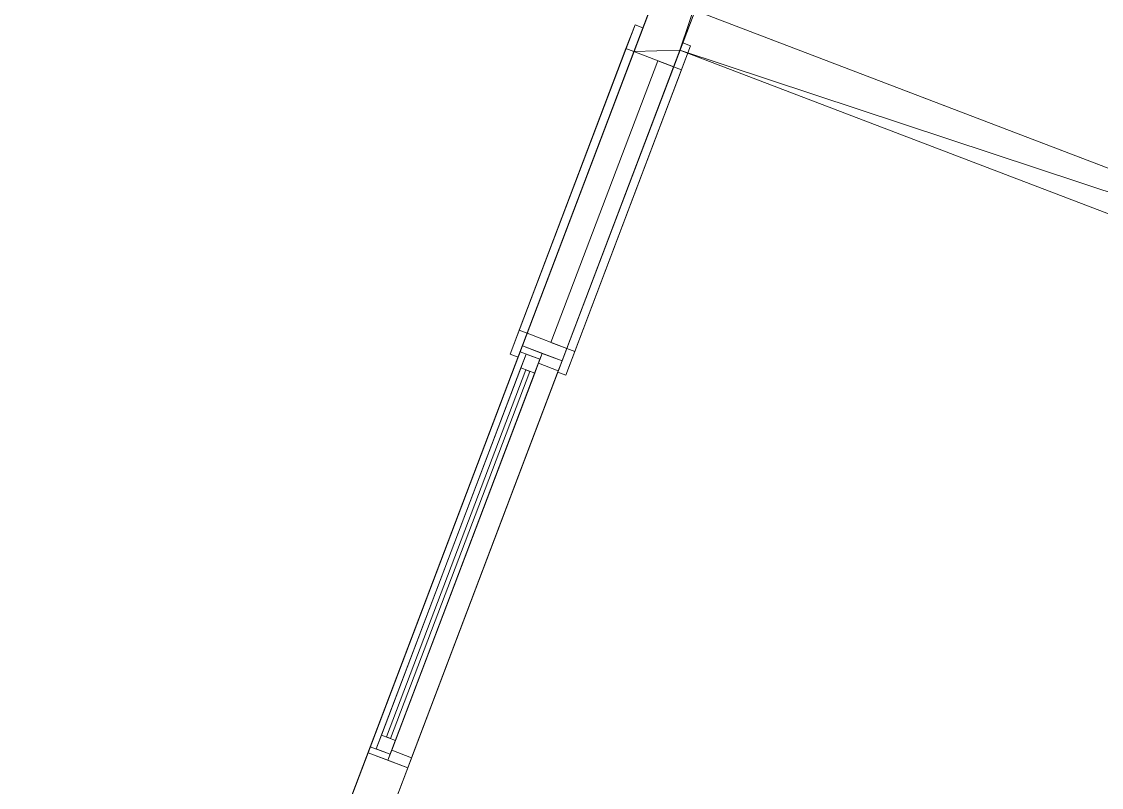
# Model space of a CAD drawing. Header units: metres. Extents: x 27.2 to 60.1, y 41.5 to 64.7.
# Drawn here: x 52.128 to 55.355, y 43.887 to 46.175 of the extents above; entities that cross this region are included whole.
import ezdxf

# ---------------------------------------------------------------- set-up
doc = ezdxf.new("R2010")
doc.units = ezdxf.units.M
for name, color, linetype, lineweight in [('A-CLNG', 13, 'Continuous', 13), ('A-DOOR', 31, 'Continuous', 13), ('A-DOOR-FRAM', 31, 'Continuous', 9), ('A-FLOR', 192, 'Continuous', 13), ('A-GLAZ', 151, 'Continuous', 13), ('A-ROOF', 132, 'Continuous', 13), ('A-WALL', 113, 'Continuous', 13), ('I-WALL', 2, 'Continuous', 13)]:
    doc.layers.add(name, color=color, linetype=linetype, lineweight=lineweight)

# ---------------------------------------------------------------- blocks, each defined once
blk = doc.blocks.new('Single-Flush - 2100mm_900mm-386904-3D View 1')
at = {"layer": 'A-DOOR-FRAM'}
for p, q in [((-0.5262, 0.0635, 2.1762), (0.5262, 0.0635, 2.1762)), ((-0.5262, 0.0635), (-0.5262, 0.0635, 2.1762)), ((0.5262, 0.0635, 2.1762), (0.5262, 0.0635)), ((-0.5262, -0.0635, 2.1762), (-0.5262, -0.0635)), ((-0.5262, -0.0635, 2.1762), (0.5262, -0.0635, 2.1762)), ((0.5262, -0.0635), (0.5262, -0.0635, 2.1762))]:
    blk.add_line(p, q, dxfattribs=at)
at = {"layer": 'A-DOOR', "lineweight": 9, "transparency": 33554682}
mesh = blk.add_polyface(dxfattribs=at)
corners = [(0.45, -0.0127, 2.1), (0.45, -0.0127), (-0.45, -0.0127), (-0.45, -0.0127, 2.1)]
mesh.append_faces([[corners[k] for k in face] for face in [(3, 0, 1, 2)]])
mesh = blk.add_polyface(dxfattribs=at)
corners = [(-0.45, -0.0127, 2.1), (-0.45, -0.0635, 2.1), (0.45, -0.0635, 2.1), (0.45, -0.0127, 2.1)]
mesh.append_faces([[corners[k] for k in face] for face in [(2, 3, 0, 1)]])
mesh = blk.add_polyface(dxfattribs=at)
corners = [(-0.45, -0.0127), (-0.45, -0.0635), (-0.45, -0.0635, 2.1), (-0.45, -0.0127, 2.1)]
mesh.append_faces([[corners[k] for k in face] for face in [(2, 3, 0, 1)]])
mesh = blk.add_polyface(dxfattribs=at)
corners = [(0.45, -0.0127), (0.45, -0.0635), (-0.45, -0.0635), (-0.45, -0.0127)]
mesh.append_faces([[corners[k] for k in face] for face in [(2, 3, 0, 1)]])
mesh = blk.add_polyface(dxfattribs=at)
corners = [(0.45, -0.0127, 2.1), (0.45, -0.0635, 2.1), (0.45, -0.0635), (0.45, -0.0127)]
mesh.append_faces([[corners[k] for k in face] for face in [(2, 3, 0, 1)]])
mesh = blk.add_polyface(dxfattribs=at)
corners = [(0.45, -0.0635, 2.1), (-0.45, -0.0635, 2.1), (-0.45, -0.0635), (0.45, -0.0635)]
mesh.append_faces([[corners[k] for k in face] for face in [(0, 1, 2, 3)]])
at = {"layer": 'A-DOOR-FRAM', "transparency": 33554682}
mesh = blk.add_polyface(dxfattribs=at)
corners = [(0.5262, 0.0889, 2.1762), (0.5262, 0.0889), (0.45, 0.0889), (0.45, 0.0889, 2.1), (-0.45, 0.0889, 2.1), (-0.45, 0.0889), (-0.5262, 0.0889), (-0.5262, 0.0889, 2.1762)]
mesh.append_faces([[corners[k] for k in face] for face in [(3, 0, 1, 2)]], dxfattribs={"vtx0": -1})
mesh.append_faces([[corners[k] for k in face] for face in [(0, 3, 4, 7)]], dxfattribs={"vtx0": -1, "vtx2": -1})
mesh.append_faces([[corners[k] for k in face] for face in [(6, 7, 4, 5)]], dxfattribs={"vtx1": -1})
mesh = blk.add_polyface(dxfattribs=at)
corners = [(-0.5262, 0.0889, 2.1762), (-0.5262, 0.0635, 2.1762), (0.5262, 0.0635, 2.1762), (0.5262, 0.0889, 2.1762)]
mesh.append_faces([[corners[k] for k in face] for face in [(2, 3, 0, 1)]])
mesh = blk.add_polyface(dxfattribs=at)
corners = [(-0.5262, 0.0889), (-0.5262, 0.0635), (-0.5262, 0.0635, 2.1762), (-0.5262, 0.0889, 2.1762)]
mesh.append_faces([[corners[k] for k in face] for face in [(3, 0, 1, 2)]])
mesh = blk.add_polyface(dxfattribs=at)
corners = [(-0.45, 0.0889), (-0.45, 0.0635), (-0.5262, 0.0635), (-0.5262, 0.0889)]
mesh.append_faces([[corners[k] for k in face] for face in [(3, 0, 1, 2)]])
mesh = blk.add_polyface(dxfattribs=at)
corners = [(-0.45, 0.0889, 2.1), (-0.45, 0.0635, 2.1), (-0.45, 0.0635), (-0.45, 0.0889)]
mesh.append_faces([[corners[k] for k in face] for face in [(2, 3, 0, 1)]])
mesh = blk.add_polyface(dxfattribs=at)
corners = [(0.45, 0.0889, 2.1), (0.45, 0.0635, 2.1), (-0.45, 0.0635, 2.1), (-0.45, 0.0889, 2.1)]
mesh.append_faces([[corners[k] for k in face] for face in [(2, 3, 0, 1)]])
mesh = blk.add_polyface(dxfattribs=at)
corners = [(0.45, 0.0889), (0.45, 0.0635), (0.45, 0.0635, 2.1), (0.45, 0.0889, 2.1)]
mesh.append_faces([[corners[k] for k in face] for face in [(2, 3, 0, 1)]])
mesh = blk.add_polyface(dxfattribs=at)
corners = [(0.5262, 0.0889), (0.5262, 0.0635), (0.45, 0.0635), (0.45, 0.0889)]
mesh.append_faces([[corners[k] for k in face] for face in [(3, 0, 1, 2)]])
mesh = blk.add_polyface(dxfattribs=at)
corners = [(0.5262, 0.0889, 2.1762), (0.5262, 0.0635, 2.1762), (0.5262, 0.0635), (0.5262, 0.0889)]
mesh.append_faces([[corners[k] for k in face] for face in [(3, 0, 1, 2)]])
mesh = blk.add_polyface(dxfattribs=at)
corners = [(0.5262, 0.0635, 2.1762), (-0.5262, 0.0635, 2.1762), (-0.5262, 0.0635), (-0.45, 0.0635), (-0.45, 0.0635, 2.1), (0.45, 0.0635, 2.1), (0.45, 0.0635), (0.5262, 0.0635)]
mesh.append_faces([[corners[k] for k in face] for face in [(4, 1, 2, 3)]], dxfattribs={"vtx0": -1})
mesh.append_faces([[corners[k] for k in face] for face in [(1, 4, 5, 0)]], dxfattribs={"vtx0": -1, "vtx2": -1})
mesh.append_faces([[corners[k] for k in face] for face in [(7, 0, 5, 6)]], dxfattribs={"vtx1": -1})
mesh = blk.add_polyface(dxfattribs=at)
corners = [(-0.5262, -0.0635, 2.1762), (0.5262, -0.0635, 2.1762), (0.5262, -0.0635), (0.45, -0.0635), (0.45, -0.0635, 2.1), (-0.45, -0.0635, 2.1), (-0.45, -0.0635), (-0.5262, -0.0635)]
mesh.append_faces([[corners[k] for k in face] for face in [(4, 1, 2, 3)]], dxfattribs={"vtx0": -1})
mesh.append_faces([[corners[k] for k in face] for face in [(1, 4, 5, 0)]], dxfattribs={"vtx0": -1, "vtx2": -1})
mesh.append_faces([[corners[k] for k in face] for face in [(7, 0, 5, 6)]], dxfattribs={"vtx1": -1})
mesh = blk.add_polyface(dxfattribs=at)
corners = [(0.5262, -0.0889, 2.1762), (0.5262, -0.0635, 2.1762), (-0.5262, -0.0635, 2.1762), (-0.5262, -0.0889, 2.1762)]
mesh.append_faces([[corners[k] for k in face] for face in [(2, 3, 0, 1)]])
mesh = blk.add_polyface(dxfattribs=at)
corners = [(-0.5262, -0.0889), (-0.5262, -0.0635), (-0.45, -0.0635), (-0.45, -0.0889)]
mesh.append_faces([[corners[k] for k in face] for face in [(3, 0, 1, 2)]])
mesh = blk.add_polyface(dxfattribs=at)
corners = [(-0.5262, -0.0889, 2.1762), (-0.5262, -0.0635, 2.1762), (-0.5262, -0.0635), (-0.5262, -0.0889)]
mesh.append_faces([[corners[k] for k in face] for face in [(3, 0, 1, 2)]])
mesh = blk.add_polyface(dxfattribs=at)
corners = [(-0.45, -0.0889, 2.1), (-0.45, -0.0635, 2.1), (0.45, -0.0635, 2.1), (0.45, -0.0889, 2.1)]
mesh.append_faces([[corners[k] for k in face] for face in [(2, 3, 0, 1)]])
mesh = blk.add_polyface(dxfattribs=at)
corners = [(-0.45, -0.0889), (-0.45, -0.0635), (-0.45, -0.0635, 2.1), (-0.45, -0.0889, 2.1)]
mesh.append_faces([[corners[k] for k in face] for face in [(2, 3, 0, 1)]])
mesh = blk.add_polyface(dxfattribs=at)
corners = [(0.45, -0.0889), (0.45, -0.0635), (0.5262, -0.0635), (0.5262, -0.0889)]
mesh.append_faces([[corners[k] for k in face] for face in [(3, 0, 1, 2)]])
mesh = blk.add_polyface(dxfattribs=at)
corners = [(0.45, -0.0889, 2.1), (0.45, -0.0635, 2.1), (0.45, -0.0635), (0.45, -0.0889)]
mesh.append_faces([[corners[k] for k in face] for face in [(3, 0, 1, 2)]])
mesh = blk.add_polyface(dxfattribs=at)
corners = [(0.5262, -0.0889), (0.5262, -0.0635), (0.5262, -0.0635, 2.1762), (0.5262, -0.0889, 2.1762)]
mesh.append_faces([[corners[k] for k in face] for face in [(3, 0, 1, 2)]])
mesh = blk.add_polyface(dxfattribs=at)
corners = [(-0.5262, -0.0889, 2.1762), (-0.5262, -0.0889), (-0.45, -0.0889), (-0.45, -0.0889, 2.1), (0.45, -0.0889, 2.1), (0.45, -0.0889), (0.5262, -0.0889), (0.5262, -0.0889, 2.1762)]
mesh.append_faces([[corners[k] for k in face] for face in [(3, 0, 1, 2)]], dxfattribs={"vtx0": -1})
mesh.append_faces([[corners[k] for k in face] for face in [(0, 3, 4, 7)]], dxfattribs={"vtx0": -1, "vtx2": -1})
mesh.append_faces([[corners[k] for k in face] for face in [(6, 7, 4, 5)]], dxfattribs={"vtx1": -1})
blk = doc.blocks.new('Fixed - 1300mm_1000mm-387226-3D View 1')
at = {"layer": 'A-GLAZ', "lineweight": 9, "transparency": 33554682}
mesh = blk.add_polyface(dxfattribs=at)
corners = [(-0.6881, 0.0635, 1.9144), (0.6119, 0.0635, 1.9144), (0.6119, 0.0635, 0.9144), (-0.6881, 0.0635, 0.9144), (-0.6563, 0.0635, 1.8827), (-0.6563, 0.0635, 0.9462), (0.5802, 0.0635, 0.9462), (0.5802, 0.0635, 1.8827)]
mesh.append_faces([[corners[k] for k in face] for face in [(1, 7, 4, 0), (0, 4, 5, 3)]], dxfattribs={"vtx0": -1, "vtx2": -1})
mesh.append_faces([[corners[k] for k in face] for face in [(6, 7, 1, 2), (5, 6, 2, 3)]], dxfattribs={"vtx1": -1, "vtx3": -1})
mesh = blk.add_polyface(dxfattribs=at)
corners = [(0.6119, 0, 1.9144), (0.6119, 0.0635, 1.9144), (-0.6881, 0.0635, 1.9144), (-0.6881, 0, 1.9144)]
mesh.append_faces([[corners[k] for k in face] for face in [(2, 3, 0, 1)]])
mesh = blk.add_polyface(dxfattribs=at)
corners = [(-0.6881, 0, 0.9144), (-0.6881, 0.0635, 0.9144), (0.6119, 0.0635, 0.9144), (0.6119, 0, 0.9144)]
mesh.append_faces([[corners[k] for k in face] for face in [(2, 3, 0, 1)]])
mesh = blk.add_polyface(dxfattribs=at)
corners = [(-0.6881, 0, 1.9144), (-0.6881, 0.0635, 1.9144), (-0.6881, 0.0635, 0.9144), (-0.6881, 0, 0.9144)]
mesh.append_faces([[corners[k] for k in face] for face in [(2, 3, 0, 1)]])
mesh = blk.add_polyface(dxfattribs=at)
corners = [(-0.6563, 0, 0.9462), (-0.6563, 0.0635, 0.9462), (-0.6563, 0.0635, 1.8827), (-0.6563, 0, 1.8827)]
mesh.append_faces([[corners[k] for k in face] for face in [(2, 3, 0, 1)]])
mesh = blk.add_polyface(dxfattribs=at)
corners = [(0.5802, 0, 0.9462), (0.5802, 0.0635, 0.9462), (-0.6563, 0.0635, 0.9462), (-0.6563, 0, 0.9462)]
mesh.append_faces([[corners[k] for k in face] for face in [(2, 3, 0, 1)]])
mesh = blk.add_polyface(dxfattribs=at)
corners = [(-0.6563, 0, 1.8827), (-0.6563, 0.0635, 1.8827), (0.5802, 0.0635, 1.8827), (0.5802, 0, 1.8827)]
mesh.append_faces([[corners[k] for k in face] for face in [(2, 3, 0, 1)]])
mesh = blk.add_polyface(dxfattribs=at)
corners = [(0.5802, 0, 1.8827), (0.5802, 0.0635, 1.8827), (0.5802, 0.0635, 0.9462), (0.5802, 0, 0.9462)]
mesh.append_faces([[corners[k] for k in face] for face in [(2, 3, 0, 1)]])
mesh = blk.add_polyface(dxfattribs=at)
corners = [(0.6119, 0, 0.9144), (0.6119, 0.0635, 0.9144), (0.6119, 0.0635, 1.9144), (0.6119, 0, 1.9144)]
mesh.append_faces([[corners[k] for k in face] for face in [(2, 3, 0, 1)]])
mesh = blk.add_polyface(dxfattribs=at)
corners = [(-0.6881, 0, 1.9144), (-0.6881, 0, 0.9144), (0.6119, 0, 0.9144), (0.6119, 0, 1.9144), (-0.6563, 0, 1.8827), (0.5802, 0, 1.8827), (0.5802, 0, 0.9462), (-0.6563, 0, 0.9462)]
mesh.append_faces([[corners[k] for k in face] for face in [(0, 4, 5, 3), (3, 5, 6, 2)]], dxfattribs={"vtx0": -1, "vtx2": -1})
mesh.append_faces([[corners[k] for k in face] for face in [(7, 4, 0, 1), (6, 7, 1, 2)]], dxfattribs={"vtx1": -1, "vtx3": -1})
mesh = blk.add_polyface(dxfattribs=at)
corners = [(0.6119, 0, 1.9144), (0.6119, 0, 0.9144), (-0.6881, 0, 0.9144), (-0.6881, 0, 1.9144), (0.5929, 0, 1.8954), (-0.6691, 0, 1.8954), (-0.6691, 0, 0.9335), (0.5929, 0, 0.9335)]
mesh.append_faces([[corners[k] for k in face] for face in [(0, 4, 5, 3), (3, 5, 6, 2)]], dxfattribs={"vtx0": -1, "vtx2": -1})
mesh.append_faces([[corners[k] for k in face] for face in [(7, 4, 0, 1), (6, 7, 1, 2)]], dxfattribs={"vtx1": -1, "vtx3": -1})
mesh = blk.add_polyface(dxfattribs=at)
corners = [(-0.6881, 0, 1.9144), (-0.6881, -0.0635, 1.9144), (0.6119, -0.0635, 1.9144), (0.6119, 0, 1.9144)]
mesh.append_faces([[corners[k] for k in face] for face in [(2, 3, 0, 1)]])
mesh = blk.add_polyface(dxfattribs=at)
corners = [(-0.6881, 0, 0.9144), (-0.6881, -0.0635, 0.9144), (-0.6881, -0.0635, 1.9144), (-0.6881, 0, 1.9144)]
mesh.append_faces([[corners[k] for k in face] for face in [(2, 3, 0, 1)]])
mesh = blk.add_polyface(dxfattribs=at)
corners = [(0.6119, 0, 0.9144), (0.6119, -0.0635, 0.9144), (-0.6881, -0.0635, 0.9144), (-0.6881, 0, 0.9144)]
mesh.append_faces([[corners[k] for k in face] for face in [(2, 3, 0, 1)]])
mesh = blk.add_polyface(dxfattribs=at)
corners = [(-0.6691, 0, 1.8954), (0.5929, 0, 1.8954), (0.5929, 0, 0.9335), (-0.6691, 0, 0.9335), (-0.6246, 0, 1.8509), (-0.6246, 0, 0.9779), (0.5484, 0, 0.9779), (0.5484, 0, 1.8509)]
mesh.append_faces([[corners[k] for k in face] for face in [(1, 7, 4, 0), (0, 4, 5, 3)]], dxfattribs={"vtx0": -1, "vtx2": -1})
mesh.append_faces([[corners[k] for k in face] for face in [(6, 7, 1, 2), (5, 6, 2, 3)]], dxfattribs={"vtx1": -1, "vtx3": -1})
mesh = blk.add_polyface(dxfattribs=at)
corners = [(0.5929, -0.0444, 1.8954), (0.5929, 0, 1.8954), (-0.6691, 0, 1.8954), (-0.6691, -0.0444, 1.8954)]
mesh.append_faces([[corners[k] for k in face] for face in [(3, 0, 1, 2)]])
mesh = blk.add_polyface(dxfattribs=at)
corners = [(-0.6691, -0.0444, 0.9335), (-0.6691, 0, 0.9335), (0.5929, 0, 0.9335), (0.5929, -0.0444, 0.9335)]
mesh.append_faces([[corners[k] for k in face] for face in [(3, 0, 1, 2)]])
mesh = blk.add_polyface(dxfattribs=at)
corners = [(-0.6691, -0.0444, 1.8954), (-0.6691, 0, 1.8954), (-0.6691, 0, 0.9335), (-0.6691, -0.0444, 0.9335)]
mesh.append_faces([[corners[k] for k in face] for face in [(3, 0, 1, 2)]])
mesh = blk.add_polyface(dxfattribs=at)
corners = [(-0.6691, 0, 0.9335), (-0.6691, -0.0635, 0.9335), (0.5929, -0.0635, 0.9335), (0.5929, 0, 0.9335)]
mesh.append_faces([[corners[k] for k in face] for face in [(2, 3, 0, 1)]])
mesh = blk.add_polyface(dxfattribs=at)
corners = [(-0.6691, 0, 1.8954), (-0.6691, -0.0635, 1.8954), (-0.6691, -0.0635, 0.9335), (-0.6691, 0, 0.9335)]
mesh.append_faces([[corners[k] for k in face] for face in [(2, 3, 0, 1)]])
mesh = blk.add_polyface(dxfattribs=at)
corners = [(0.5929, 0, 1.8954), (0.5929, -0.0635, 1.8954), (-0.6691, -0.0635, 1.8954), (-0.6691, 0, 1.8954)]
mesh.append_faces([[corners[k] for k in face] for face in [(2, 3, 0, 1)]])
mesh = blk.add_polyface(dxfattribs=at)
corners = [(-0.6246, -0.0444, 0.9779), (-0.6246, 0, 0.9779), (-0.6246, 0, 1.8509), (-0.6246, -0.0444, 1.8509)]
mesh.append_faces([[corners[k] for k in face] for face in [(2, 3, 0, 1)]])
mesh = blk.add_polyface(dxfattribs=at)
corners = [(0.5484, -0.0444, 0.9779), (0.5484, 0, 0.9779), (-0.6246, 0, 0.9779), (-0.6246, -0.0444, 0.9779)]
mesh.append_faces([[corners[k] for k in face] for face in [(2, 3, 0, 1)]])
mesh = blk.add_polyface(dxfattribs=at)
corners = [(-0.6246, -0.0444, 1.8509), (-0.6246, 0, 1.8509), (0.5484, 0, 1.8509), (0.5484, -0.0444, 1.8509)]
mesh.append_faces([[corners[k] for k in face] for face in [(2, 3, 0, 1)]])
mesh = blk.add_polyface(dxfattribs=at)
corners = [(0.5484, -0.0444, 1.8509), (0.5484, 0, 1.8509), (0.5484, 0, 0.9779), (0.5484, -0.0444, 0.9779)]
mesh.append_faces([[corners[k] for k in face] for face in [(2, 3, 0, 1)]])
mesh = blk.add_polyface(dxfattribs=at)
corners = [(0.5929, -0.0444, 0.9335), (0.5929, 0, 0.9335), (0.5929, 0, 1.8954), (0.5929, -0.0444, 1.8954)]
mesh.append_faces([[corners[k] for k in face] for face in [(3, 0, 1, 2)]])
mesh = blk.add_polyface(dxfattribs=at)
corners = [(0.5929, 0, 0.9335), (0.5929, -0.0635, 0.9335), (0.5929, -0.0635, 1.8954), (0.5929, 0, 1.8954)]
mesh.append_faces([[corners[k] for k in face] for face in [(2, 3, 0, 1)]])
mesh = blk.add_polyface(dxfattribs=at)
corners = [(0.6119, 0, 1.9144), (0.6119, -0.0635, 1.9144), (0.6119, -0.0635, 0.9144), (0.6119, 0, 0.9144)]
mesh.append_faces([[corners[k] for k in face] for face in [(2, 3, 0, 1)]])
at = {"layer": 'A-GLAZ', "lineweight": 9, "transparency": 33554491}
mesh = blk.add_polyface(dxfattribs=at)
corners = [(0.5484, -0.0159, 1.8509), (0.5484, -0.0159, 0.9779), (-0.6246, -0.0159, 0.9779), (-0.6246, -0.0159, 1.8509)]
mesh.append_faces([[corners[k] for k in face] for face in [(3, 0, 1, 2)]])
mesh = blk.add_polyface(dxfattribs=at)
corners = [(-0.6246, -0.0159, 1.8509), (-0.6246, -0.0286, 1.8509), (0.5484, -0.0286, 1.8509), (0.5484, -0.0159, 1.8509)]
mesh.append_faces([[corners[k] for k in face] for face in [(2, 3, 0, 1)]])
mesh = blk.add_polyface(dxfattribs=at)
corners = [(-0.6246, -0.0159, 0.9779), (-0.6246, -0.0286, 0.9779), (-0.6246, -0.0286, 1.8509), (-0.6246, -0.0159, 1.8509)]
mesh.append_faces([[corners[k] for k in face] for face in [(2, 3, 0, 1)]])
mesh = blk.add_polyface(dxfattribs=at)
corners = [(0.5484, -0.0159, 0.9779), (0.5484, -0.0286, 0.9779), (-0.6246, -0.0286, 0.9779), (-0.6246, -0.0159, 0.9779)]
mesh.append_faces([[corners[k] for k in face] for face in [(2, 3, 0, 1)]])
mesh = blk.add_polyface(dxfattribs=at)
corners = [(0.5484, -0.0286, 1.8509), (-0.6246, -0.0286, 1.8509), (-0.6246, -0.0286, 0.9779), (0.5484, -0.0286, 0.9779)]
mesh.append_faces([[corners[k] for k in face] for face in [(0, 1, 2, 3)]])
mesh = blk.add_polyface(dxfattribs=at)
corners = [(0.5484, -0.0159, 1.8509), (0.5484, -0.0286, 1.8509), (0.5484, -0.0286, 0.9779), (0.5484, -0.0159, 0.9779)]
mesh.append_faces([[corners[k] for k in face] for face in [(2, 3, 0, 1)]])
at = {"layer": 'A-GLAZ', "lineweight": 9, "transparency": 33554682}
mesh = blk.add_polyface(dxfattribs=at)
corners = [(0.6119, -0.0635, 1.9144), (-0.6881, -0.0635, 1.9144), (-0.6881, -0.0635, 0.9144), (0.6119, -0.0635, 0.9144), (0.5929, -0.0635, 1.8954), (0.5929, -0.0635, 0.9335), (-0.6691, -0.0635, 0.9335), (-0.6691, -0.0635, 1.8954)]
mesh.append_faces([[corners[k] for k in face] for face in [(1, 7, 4, 0), (0, 4, 5, 3)]], dxfattribs={"vtx0": -1, "vtx2": -1})
mesh.append_faces([[corners[k] for k in face] for face in [(6, 7, 1, 2), (5, 6, 2, 3)]], dxfattribs={"vtx1": -1, "vtx3": -1})
mesh = blk.add_polyface(dxfattribs=at)
corners = [(-0.6691, -0.0444, 1.8954), (-0.6691, -0.0444, 0.9335), (0.5929, -0.0444, 0.9335), (0.5929, -0.0444, 1.8954), (-0.6246, -0.0444, 1.8509), (0.5484, -0.0444, 1.8509), (0.5484, -0.0444, 0.9779), (-0.6246, -0.0444, 0.9779)]
mesh.append_faces([[corners[k] for k in face] for face in [(0, 4, 5, 3), (3, 5, 6, 2)]], dxfattribs={"vtx0": -1, "vtx2": -1})
mesh.append_faces([[corners[k] for k in face] for face in [(7, 4, 0, 1), (6, 7, 1, 2)]], dxfattribs={"vtx1": -1, "vtx3": -1})

msp = doc.modelspace()

# ---------------------------------------------------------------- block references
at = {"layer": 'A-DOOR', "lineweight": 18, "transparency": 33554682, "rotation": 69.22817970847386}
msp.add_blockref('Single-Flush - 2100mm_900mm-386904-3D View 1', (53.8576, 45.6423, -1), dxfattribs=at)
at = {"layer": 'A-GLAZ', "lineweight": 18, "transparency": 33554682, "rotation": 249.2281797084739}
msp.add_blockref('Fixed - 1300mm_1000mm-387226-3D View 1', (53.4398, 44.5408, -0.7644), dxfattribs=at)

# ---------------------------------------------------------------- meshes
at = {"layer": 'A-CLNG', "lineweight": 18, "transparency": 33554682}
mesh = msp.add_polyface(dxfattribs=at)
corners = [(52.7617, 42.9321, 1.4572), (55.185, 49.321, 1.4572), (49.5573, 51.4342, 1.4572), (47.1018, 45.0573, 1.4572)]
mesh.append_faces([[corners[k] for k in face] for face in [(2, 3, 0, 1)]])
mesh = msp.add_polyface(dxfattribs=at)
corners = [(52.7617, 42.9321, 1.4), (47.1018, 45.0573, 1.4), (49.5573, 51.4342, 1.4), (55.185, 49.321, 1.4)]
mesh.append_faces([[corners[k] for k in face] for face in [(2, 3, 0, 1)]])
mesh = msp.add_polyface(dxfattribs=at)
corners = [(55.185, 49.321, 1.4572), (52.7617, 42.9321, 1.4572), (52.7617, 42.9321, 1.4), (55.185, 49.321, 1.4)]
mesh.append_faces([[corners[k] for k in face] for face in [(0, 1, 2, 3)]])
mesh = msp.add_polyface(dxfattribs=at)
corners = [(56.9713, 45.1278, 1.4072), (58.1478, 48.2085, 1.4072), (55.3039, 49.2764, 1.4072), (54.1404, 46.2089, 1.4072)]
mesh.append_faces([[corners[k] for k in face] for face in [(2, 3, 0, 1)]])
mesh = msp.add_polyface(dxfattribs=at)
corners = [(56.9713, 45.1278, 1.35), (54.1404, 46.2089, 1.35), (55.3039, 49.2764, 1.35), (58.1478, 48.2085, 1.35)]
mesh.append_faces([[corners[k] for k in face] for face in [(2, 3, 0, 1)]])
mesh = msp.add_polyface(dxfattribs=at)
corners = [(56.9713, 45.1278, 1.4072), (54.1404, 46.2089, 1.4072), (54.1404, 46.2089, 1.35), (56.9713, 45.1278, 1.35)]
mesh.append_faces([[corners[k] for k in face] for face in [(0, 1, 2, 3)]])
mesh = msp.add_polyface(dxfattribs=at)
corners = [(52.8806, 42.8874, 1.3771), (55.71, 41.825, 1.3771), (56.926, 45.0092, 1.3771), (54.0954, 46.0901, 1.3771)]
mesh.append_faces([[corners[k] for k in face] for face in [(3, 0, 1, 2)]])
mesh = msp.add_polyface(dxfattribs=at)
corners = [(52.8806, 42.8874, 1.32), (54.0954, 46.0901, 1.32), (56.926, 45.0092, 1.32), (55.71, 41.825, 1.32)]
mesh.append_faces([[corners[k] for k in face] for face in [(1, 2, 3, 0)]])
mesh = msp.add_polyface(dxfattribs=at)
corners = [(52.8806, 42.8874, 1.3771), (54.0954, 46.0901, 1.3771), (54.0954, 46.0901, 1.32), (52.8806, 42.8874, 1.32)]
mesh.append_faces([[corners[k] for k in face] for face in [(0, 1, 2, 3)]])
mesh = msp.add_polyface(dxfattribs=at)
corners = [(54.0954, 46.0901, 1.3771), (56.926, 45.0092, 1.3771), (56.926, 45.0092, 1.32), (54.0954, 46.0901, 1.32)]
mesh.append_faces([[corners[k] for k in face] for face in [(0, 1, 2, 3)]])
mesh = msp.add_polyface(dxfattribs=at)
corners = [(52.7617, 42.9321, 1.4572), (47.1018, 45.0573, 1.4572), (47.1018, 45.0573, 1.4), (52.7617, 42.9321, 1.4)]
mesh.append_faces([[corners[k] for k in face] for face in [(0, 1, 2, 3)]])
at = {"layer": 'A-FLOR', "lineweight": 18, "transparency": 33554682}
mesh = msp.add_polyface(dxfattribs=at)
corners = [(59.9689, 52.7515, -0.95), (55.7742, 41.5806, -0.95), (30.6362, 51.0199, -0.95), (32.0423, 54.7646, -0.95), (30.3759, 55.3904, -0.95), (30.9279, 56.7992, -0.95), (27.3525, 58.1999, -0.95), (29.8423, 64.5553, -0.95), (31.7114, 63.841, -0.95), (31.6133, 63.5878, -0.95)]
mesh.append_faces([[corners[k] for k in face] for face in [(9, 6, 7, 8)]], dxfattribs={"vtx0": -1})
mesh.append_faces([[corners[k] for k in face] for face in [(5, 6, 9)]], dxfattribs={"vtx1": -1, "vtx2": -1})
mesh.append_faces([[corners[k] for k in face] for face in [(9, 0, 3, 5)]], dxfattribs={"vtx1": -1, "vtx2": -1, "vtx3": -1})
mesh.append_faces([[corners[k] for k in face] for face in [(1, 2, 3, 0), (3, 4, 5)]], dxfattribs={"vtx2": -1})
mesh = msp.add_polyface(dxfattribs=at)
corners = [(59.9689, 52.7515, -0.9), (31.6133, 63.5878, -0.9), (31.7114, 63.841, -0.9), (29.8423, 64.5553, -0.9), (27.3525, 58.1999, -0.9), (30.9279, 56.7992, -0.9), (30.3759, 55.3904, -0.9), (32.0423, 54.7646, -0.9), (30.6362, 51.0199, -0.9), (55.7742, 41.5806, -0.9)]
mesh.append_faces([[corners[k] for k in face] for face in [(3, 1, 2)]], dxfattribs={"vtx0": -1})
mesh.append_faces([[corners[k] for k in face] for face in [(1, 5, 7, 0)]], dxfattribs={"vtx0": -1, "vtx1": -1, "vtx2": -1})
mesh.append_faces([[corners[k] for k in face] for face in [(1, 3, 4, 5)]], dxfattribs={"vtx0": -1, "vtx3": -1})
mesh.append_faces([[corners[k] for k in face] for face in [(6, 7, 5)]], dxfattribs={"vtx1": -1})
mesh.append_faces([[corners[k] for k in face] for face in [(7, 8, 9, 0)]], dxfattribs={"vtx3": -1})
mesh = msp.add_polyface(dxfattribs=at)
corners = [(30.6362, 51.0199, -0.95), (55.7742, 41.5806, -0.95), (55.7742, 41.5806, -0.9), (30.6362, 51.0199, -0.9)]
mesh.append_faces([[corners[k] for k in face] for face in [(0, 1, 2, 3)]])
at = {"layer": 'A-ROOF', "lineweight": 18, "transparency": 33554682}
mesh = msp.add_polyface(dxfattribs=at)
corners = [(55.6558, 41.4984, 2.17), (30.6913, 50.9674, 2.17), (35.0472, 62.2797, 2.17), (60.0398, 52.8835, 2.17)]
mesh.append_faces([[corners[k] for k in face] for face in [(0, 1, 2, 3)]])
mesh = msp.add_polyface(dxfattribs=at)
corners = [(30.6913, 50.9674, 2.27), (55.6558, 41.4984, 2.27), (60.0398, 52.8835, 2.27), (35.0472, 62.2797, 2.27)]
mesh.append_faces([[corners[k] for k in face] for face in [(3, 0, 1, 2)]])
mesh = msp.add_polyface(dxfattribs=at)
corners = [(55.6558, 41.4984, 2.17), (55.6558, 41.4984, 2.27), (30.6913, 50.9674, 2.27), (30.6913, 50.9674, 2.17)]
mesh.append_faces([[corners[k] for k in face] for face in [(1, 2, 3, 0)]])
at = {"layer": 'A-WALL', "lineweight": 18, "transparency": 33554682}
mesh = msp.add_polyface(dxfattribs=at)
corners = [(55.6013, 41.5402, -1), (45.0006, 45.5208, -1), (45.1094, 45.8055, -1), (46.9829, 45.102, -1), (47.1018, 45.0573, -1), (52.7617, 42.9321, -1), (52.8806, 42.8874, -1), (55.71, 41.825, -1)]
mesh.append_faces([[corners[k] for k in face] for face in [(5, 0, 1, 4)]], dxfattribs={"vtx0": -1, "vtx2": -1})
mesh.append_faces([[corners[k] for k in face] for face in [(3, 4, 1, 2)]], dxfattribs={"vtx1": -1})
mesh.append_faces([[corners[k] for k in face] for face in [(6, 7, 0, 5)]], dxfattribs={"vtx2": -1})
mesh = msp.add_polyface(dxfattribs=at)
corners = [(45.0006, 45.5208, 2.52), (55.6013, 41.5402, 2.52), (55.71, 41.825, 2.52), (45.1094, 45.8055, 2.52), (45.0733, 45.7112, 2.52), (45.0008, 45.5214, 2.52)]
mesh.append_faces([[corners[k] for k in face] for face in [(5, 0, 1, 4), (2, 3, 4, 1)]], dxfattribs={"vtx2": -1})
mesh = msp.add_polyface(dxfattribs=at)
corners = [(45.1094, 45.8055, -1), (45.1094, 45.8055, 2.52), (55.71, 41.825, 2.52), (55.71, 41.825, -1), (52.8806, 42.8874, -1), (52.7617, 42.9321, -1), (47.1018, 45.0573, -1), (46.9829, 45.102, -1), (46.6614, 45.2227, -0.9), (46.6614, 45.2227, 1.3), (45.7252, 45.5743, 1.3), (45.7252, 45.5743, -0.9), (48.178, 44.6532, 1.3), (48.178, 44.6532, 0.2), (49.8631, 44.0205, 0.2), (49.8631, 44.0205, 1.3), (53.6827, 42.5862, 1.3), (53.6827, 42.5862, 0.2), (55.3678, 41.9535, 0.2), (55.3678, 41.9535, 1.3)]
mesh.append_faces([[corners[k] for k in face] for face in [(18, 3, 17), (4, 17, 3), (17, 5, 16), (2, 15, 1), (12, 1, 15)]], dxfattribs={"vtx0": -1, "vtx1": -1})
mesh.append_faces([[corners[k] for k in face] for face in [(5, 15, 16), (16, 15, 2), (6, 8, 13), (9, 1, 12)]], dxfattribs={"vtx0": -1, "vtx1": -1, "vtx2": -1})
mesh.append_faces([[corners[k] for k in face] for face in [(3, 18, 19, 2), (17, 4, 5), (2, 19, 16), (7, 11, 8), (11, 7, 0), (9, 12, 13, 8), (6, 13, 14)]], dxfattribs={"vtx0": -1, "vtx2": -1})
mesh.append_faces([[corners[k] for k in face] for face in [(14, 15, 5), (5, 6, 14), (6, 7, 8), (9, 10, 1)]], dxfattribs={"vtx1": -1, "vtx2": -1})
mesh.append_faces([[corners[k] for k in face] for face in [(10, 11, 0, 1)]], dxfattribs={"vtx1": -1, "vtx3": -1})
mesh = msp.add_polyface(dxfattribs=at)
corners = [(45.0006, 45.5208, -1), (55.6013, 41.5402, -1), (55.6013, 41.5402, 2.52), (45.0006, 45.5208, 2.52), (45.0006, 45.5208, -0.95), (46.5542, 44.9374, -0.9), (45.6181, 45.2889, -0.9), (45.6181, 45.2889, 1.3), (46.5542, 44.9374, 1.3), (48.0708, 44.3679, 1.3), (49.756, 43.7351, 1.3), (49.756, 43.7351, 0.2), (48.0708, 44.3679, 0.2), (53.5756, 42.3009, 1.3), (55.2607, 41.6681, 1.3), (55.2607, 41.6681, 0.2), (53.5756, 42.3009, 0.2)]
mesh.append_faces([[corners[k] for k in face] for face in [(10, 3, 9)]], dxfattribs={"vtx0": -1, "vtx1": -1})
mesh.append_faces([[corners[k] for k in face] for face in [(3, 8, 9), (16, 11, 1), (11, 5, 1), (13, 2, 10)]], dxfattribs={"vtx0": -1, "vtx1": -1, "vtx2": -1})
mesh.append_faces([[corners[k] for k in face] for face in [(3, 7, 8), (7, 3, 4), (5, 11, 12), (1, 15, 16), (10, 2, 3)]], dxfattribs={"vtx0": -1, "vtx2": -1})
mesh.append_faces([[corners[k] for k in face] for face in [(5, 6, 0), (0, 1, 5), (13, 14, 2)]], dxfattribs={"vtx1": -1, "vtx2": -1})
mesh.append_faces([[corners[k] for k in face] for face in [(4, 0, 6, 7), (8, 5, 12, 9), (10, 11, 16, 13), (14, 15, 1, 2)]], dxfattribs={"vtx1": -1, "vtx3": -1})
at = {"layer": 'I-WALL', "lineweight": 18, "transparency": 33554682}
mesh = msp.add_polyface(dxfattribs=at)
corners = [(52.7617, 42.9321, 1.4), (55.185, 49.321, 1.4), (55.185, 49.321, -1), (54.3621, 47.1515, -1), (54.3621, 47.1515, 1.1), (54.0429, 46.31, 1.1), (54.0429, 46.31, -1), (53.9578, 46.0856, -1), (53.9578, 46.0856, 1.1), (53.6386, 45.2441, 1.1), (53.6386, 45.2441, -1), (52.7617, 42.9321, -1), (53.1634, 43.9912, 1.15), (53.1634, 43.9912, 0.15), (53.6245, 45.2067, 0.15), (53.6245, 45.2067, 1.15), (54.566, 47.6891, 1.15), (54.566, 47.6891, 0.15), (55.0271, 48.9046, 0.15), (55.0271, 48.9046, 1.15)]
mesh.append_faces([[corners[k] for k in face] for face in [(8, 5, 6, 7)]], dxfattribs={"vtx0": -1})
mesh.append_faces([[corners[k] for k in face] for face in [(18, 2, 17), (3, 17, 2)]], dxfattribs={"vtx0": -1, "vtx1": -1})
mesh.append_faces([[corners[k] for k in face] for face in [(16, 5, 1), (1, 5, 15), (15, 5, 8)]], dxfattribs={"vtx0": -1, "vtx1": -1, "vtx2": -1})
mesh.append_faces([[corners[k] for k in face] for face in [(1, 19, 16), (16, 4, 5), (17, 3, 4, 16), (10, 13, 14), (13, 10, 11), (13, 11, 0, 12)]], dxfattribs={"vtx0": -1, "vtx2": -1})
mesh.append_faces([[corners[k] for k in face] for face in [(8, 9, 15), (15, 12, 0), (0, 1, 15)]], dxfattribs={"vtx1": -1, "vtx2": -1})
mesh.append_faces([[corners[k] for k in face] for face in [(1, 2, 18, 19), (9, 10, 14, 15)]], dxfattribs={"vtx1": -1, "vtx3": -1})
mesh = msp.add_polyface(dxfattribs=at)
corners = [(55.185, 49.321, -1), (55.3039, 49.2764, -1), (54.4809, 47.1065, -1), (54.3621, 47.1515, -1), (52.8806, 42.8874, -1), (52.7617, 42.9321, -1), (53.6386, 45.2441, -1), (53.7574, 45.1991, -1), (54.0429, 46.31, -1), (54.1617, 46.265, -1), (54.1404, 46.2089, -1), (54.0954, 46.0901, -1), (54.0766, 46.0406, -1), (53.9578, 46.0856, -1)]
mesh.append_faces([[corners[k] for k in face] for face in [(2, 3, 0, 1), (4, 5, 6, 7)]])
mesh.append_faces([[corners[k] for k in face] for face in [(13, 11, 12), (10, 8, 9)]], dxfattribs={"vtx0": -1})
mesh.append_faces([[corners[k] for k in face] for face in [(10, 11, 13, 8)]], dxfattribs={"vtx1": -1, "vtx3": -1})
mesh = msp.add_polyface(dxfattribs=at)
corners = [(55.185, 49.321, 1.4), (52.7617, 42.9321, 1.4), (52.8806, 42.8874, 1.4), (54.0954, 46.0901, 1.4), (54.1404, 46.2089, 1.4), (55.3039, 49.2764, 1.4)]
mesh.append_faces([[corners[k] for k in face] for face in [(3, 0, 1, 2), (0, 3, 4, 5)]], dxfattribs={"vtx0": -1})
mesh = msp.add_polyface(dxfattribs=at)
corners = [(55.3039, 49.2764, 1.4), (54.1404, 46.2089, 1.4), (54.0954, 46.0901, 1.4), (52.8806, 42.8874, 1.4), (52.8806, 42.8874, -1), (53.7574, 45.1991, -1), (53.7574, 45.1991, 1.1), (54.0766, 46.0406, 1.1), (54.0766, 46.0406, -1), (54.0954, 46.0901, -1), (54.1404, 46.2089, -1), (54.1617, 46.265, -1), (54.1617, 46.265, 1.1), (54.4809, 47.1065, 1.1), (54.4809, 47.1065, -1), (55.3039, 49.2764, -1), (53.2822, 43.9462, 0.15), (53.2822, 43.9462, 1.15), (53.7432, 45.1617, 1.15), (53.7432, 45.1617, 0.15), (54.6848, 47.6441, 1.15), (55.1458, 48.8596, 1.15), (55.1458, 48.8596, 0.15), (54.6848, 47.6441, 0.15)]
mesh.append_faces([[corners[k] for k in face] for face in [(9, 7, 8), (12, 10, 11)]], dxfattribs={"vtx0": -1})
mesh.append_faces([[corners[k] for k in face] for face in [(16, 5, 19), (5, 16, 4), (23, 15, 22), (15, 23, 14)]], dxfattribs={"vtx0": -1, "vtx1": -1})
mesh.append_faces([[corners[k] for k in face] for face in [(6, 2, 18), (1, 7, 12), (1, 13, 20), (12, 7, 10)]], dxfattribs={"vtx0": -1, "vtx1": -1, "vtx2": -1})
mesh.append_faces([[corners[k] for k in face] for face in [(2, 17, 18), (19, 5, 6, 18), (7, 9, 10), (22, 15, 0, 21), (1, 12, 13), (20, 0, 1)]], dxfattribs={"vtx0": -1, "vtx2": -1})
mesh.append_faces([[corners[k] for k in face] for face in [(2, 3, 17), (6, 7, 2), (1, 2, 7), (20, 21, 0)]], dxfattribs={"vtx1": -1, "vtx2": -1})
mesh.append_faces([[corners[k] for k in face] for face in [(3, 4, 16, 17), (13, 14, 23, 20)]], dxfattribs={"vtx1": -1, "vtx3": -1})
mesh = msp.add_polyface(dxfattribs=at)
corners = [(54.1404, 46.2089, -1), (56.7658, 45.2063, -1), (56.9526, 45.1349, -1), (56.9713, 45.1278, -1), (56.926, 45.0092, -1), (54.0954, 46.0901, -1)]
mesh.append_faces([[corners[k] for k in face] for face in [(1, 5, 0)]], dxfattribs={"vtx0": -1})
mesh.append_faces([[corners[k] for k in face] for face in [(4, 5, 1, 2)]], dxfattribs={"vtx1": -1, "vtx3": -1})
mesh.append_faces([[corners[k] for k in face] for face in [(2, 3, 4)]], dxfattribs={"vtx2": -1})
mesh = msp.add_polyface(dxfattribs=at)
corners = [(56.9713, 45.1278, 1.4), (56.9526, 45.1349, 1.4), (56.7658, 45.2063, 1.4), (54.1404, 46.2089, 1.4), (54.0954, 46.0901, 1.4), (56.926, 45.0092, 1.4)]
mesh.append_faces([[corners[k] for k in face] for face in [(4, 5, 2, 3)]], dxfattribs={"vtx1": -1})
mesh.append_faces([[corners[k] for k in face] for face in [(5, 0, 1, 2)]], dxfattribs={"vtx3": -1})
mesh = msp.add_polyface(dxfattribs=at)
corners = [(54.1404, 46.2089, 1.4), (54.1404, 46.2089, -1), (54.0954, 46.0901, -1), (54.0954, 46.0901, 1.4)]
mesh.append_faces([[corners[k] for k in face] for face in [(1, 2, 3, 0)]])
mesh = msp.add_polyface(dxfattribs=at)
corners = [(56.9713, 45.1278, -1), (56.9526, 45.1349, -1), (56.7658, 45.2063, -1), (54.1404, 46.2089, -1), (54.1404, 46.2089, 1.4), (56.7658, 45.2063, 1.4), (56.9526, 45.1349, 1.4), (56.9713, 45.1278, 1.4)]
mesh.append_faces([[corners[k] for k in face] for face in [(0, 1, 6, 7)]], dxfattribs={"vtx1": -1})
mesh.append_faces([[corners[k] for k in face] for face in [(5, 6, 1, 2)]], dxfattribs={"vtx1": -1, "vtx3": -1})
mesh.append_faces([[corners[k] for k in face] for face in [(2, 3, 4, 5)]], dxfattribs={"vtx3": -1})
mesh = msp.add_polyface(dxfattribs=at)
corners = [(53.6386, 45.2441, 1.1), (53.9578, 46.0856, 1.1), (54.0766, 46.0406, 1.1), (53.7574, 45.1991, 1.1)]
mesh.append_faces([[corners[k] for k in face] for face in [(3, 0, 1, 2)]])
mesh = msp.add_polyface(dxfattribs=at)
corners = [(53.9578, 46.0856, 1.1), (53.9578, 46.0856, -1), (54.0766, 46.0406, -1), (54.0766, 46.0406, 1.1)]
mesh.append_faces([[corners[k] for k in face] for face in [(0, 1, 2, 3)]])
mesh = msp.add_polyface(dxfattribs=at)
corners = [(56.926, 45.0092, -1), (56.926, 45.0092, 1.4), (54.0954, 46.0901, 1.4), (54.0954, 46.0901, -1)]
mesh.append_faces([[corners[k] for k in face] for face in [(2, 3, 0, 1)]])
mesh = msp.add_polyface(dxfattribs=at)
corners = [(53.6386, 45.2441, -1), (53.6386, 45.2441, 1.1), (53.7574, 45.1991, 1.1), (53.7574, 45.1991, -1)]
mesh.append_faces([[corners[k] for k in face] for face in [(0, 1, 2, 3)]])
mesh = msp.add_polyface(dxfattribs=at)
corners = [(53.1634, 43.9912, 0.15), (53.2822, 43.9462, 0.15), (53.7432, 45.1617, 0.15), (53.6245, 45.2067, 0.15)]
mesh.append_faces([[corners[k] for k in face] for face in [(1, 2, 3, 0)]])
mesh = msp.add_polyface(dxfattribs=at)
corners = [(53.2822, 43.9462, 1.15), (53.1634, 43.9912, 1.15), (53.6245, 45.2067, 1.15), (53.7432, 45.1617, 1.15)]
mesh.append_faces([[corners[k] for k in face] for face in [(2, 3, 0, 1)]])
mesh = msp.add_polyface(dxfattribs=at)
corners = [(53.6245, 45.2067, 0.15), (53.7432, 45.1617, 0.15), (53.7432, 45.1617, 1.15), (53.6245, 45.2067, 1.15)]
mesh.append_faces([[corners[k] for k in face] for face in [(1, 2, 3, 0)]])
mesh = msp.add_polyface(dxfattribs=at)
corners = [(53.1634, 43.9912, 1.15), (53.2822, 43.9462, 1.15), (53.2822, 43.9462, 0.15), (53.1634, 43.9912, 0.15)]
mesh.append_faces([[corners[k] for k in face] for face in [(1, 2, 3, 0)]])

doc.saveas('drawing.dxf')
